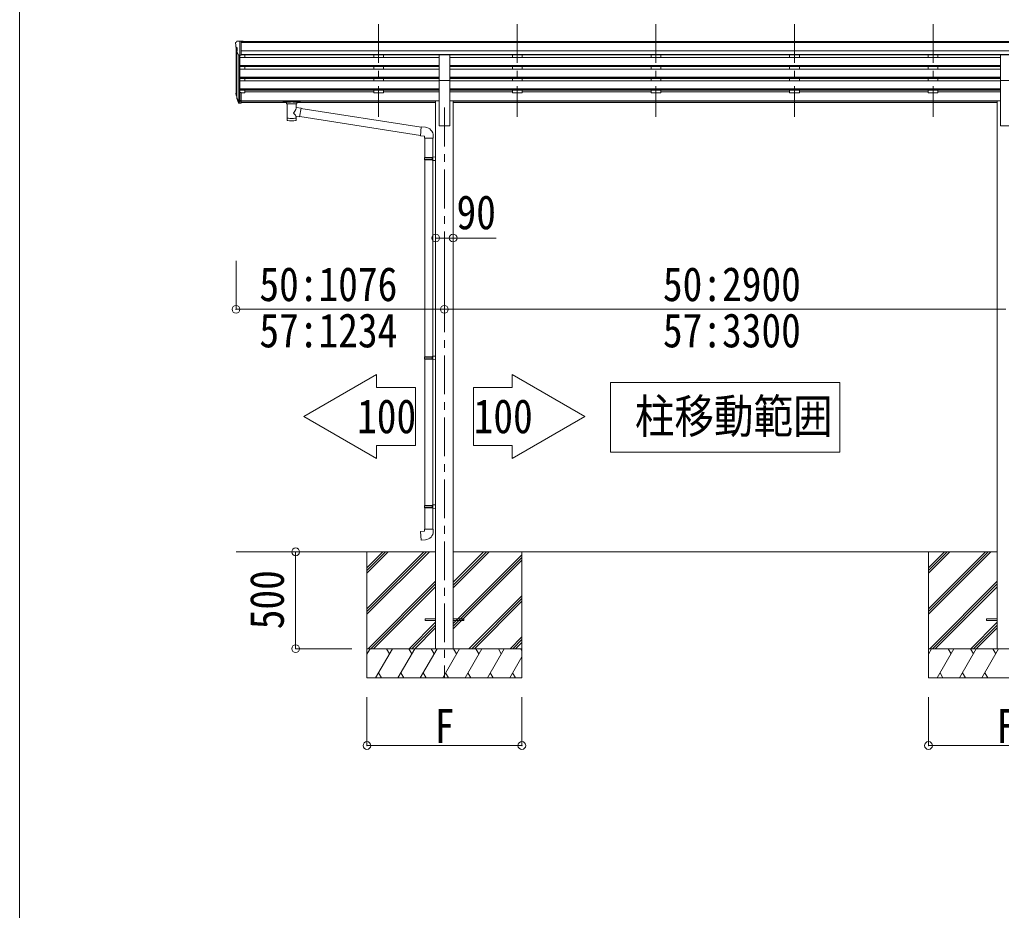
# Model space of a CAD drawing. Units: millimetres at full size, sheet at 1:40; details may follow other scales. Extents: x -29423 to 3259, y -7760 to 7760.
# Drawn here: x -19227 to -14157, y -3161 to 1438 of the extents above; entities that cross this region are included whole.
import ezdxf
from ezdxf.enums import TextEntityAlignment as Align

# ---------------------------------------------------------------- set-up
doc = ezdxf.new("R2010")
doc.units = ezdxf.units.MM
doc.header["$LTSCALE"] = 40
doc.header["$PDMODE"] = 32
doc.header["$PDSIZE"] = 40
doc.linetypes.add('CHAIN1', pattern=[8, 5, -1, 1, -1])
for name, color, linetype, lineweight in [('0-0_0', 7, 'Continuous', 9), ('0-1_本体', 5, 'CHAIN1', 9), ('0-3_ELV2', 4, 'Continuous', 9), ('0-6_OTH_LINE', 6, 'Continuous', 9), ('0-9_OUTLINE', 7, 'Continuous', 9), ('F-0_240', 7, 'Continuous', 9)]:
    doc.layers.add(name, color=color, linetype=linetype, lineweight=lineweight)
doc.styles.add('ＭＳ ゴシック', font='')
doc.styles.get('ＭＳ ゴシック').set_extended_font_data('MS Gothic')

msp = doc.modelspace()

# ---------------------------------------------------------------- linework, layer by layer
at = {"layer": '0-0_0'}
for p, q in [((-18109.22, -1309.72), (-17078.42, -1309.72)), ((-17433.22, -1603.9), (-17139.04, -1309.72)), ((-17433.22, -1618.04), (-17124.9, -1309.72)), ((-17433.22, -1632.18), (-17110.76, -1309.72)), ((-17433.22, -1420.05), (-17322.89, -1309.72)), ((-17433.22, -1405.91), (-17337.03, -1309.72)), ((-17433.22, -1391.77), (-17351.17, -1309.72)), ((-16988.02, -1309.72), (-14178.42, -1309.72)), ((-16988.02, -1495.35), (-16802.39, -1309.72)), ((-16988.02, -1481.21), (-16816.53, -1309.72)), ((-16988.02, -1467.07), (-16830.67, -1309.72)), ((-16633.22, -1309.72), (-16633.22, -1959.72)), ((-14533.22, -1603.9), (-14239.04, -1309.72)), ((-14533.22, -1618.04), (-14224.9, -1309.72)), ((-14533.22, -1632.18), (-14210.76, -1309.72)), ((-14533.22, -1420.05), (-14422.89, -1309.72)), ((-14533.22, -1405.91), (-14437.03, -1309.72)), ((-14533.22, -1391.77), (-14451.18, -1309.72)), ((-16988.02, -1679.2), (-16633.22, -1324.4)), ((-16988.02, -1693.34), (-16633.22, -1338.54)), ((-16985.76, -1705.22), (-16633.22, -1352.69)), ((-17426.91, -1809.72), (-17078.42, -1461.23)), ((-14526.91, -1809.72), (-14178.42, -1461.23)), ((-17412.77, -1809.72), (-17078.42, -1475.38)), ((-17398.63, -1809.72), (-17078.42, -1489.52)), ((-14512.77, -1809.72), (-14178.42, -1475.38)), ((-14498.63, -1809.72), (-14178.42, -1489.52)), ((-16906.41, -1809.72), (-16633.22, -1536.53)), ((-16892.27, -1809.72), (-16633.22, -1550.67)), ((-16878.13, -1809.72), (-16633.22, -1564.82)), ((-17214.78, -1809.72), (-17078.42, -1673.36)), ((-17200.64, -1809.72), (-17078.42, -1687.51)), ((-17186.5, -1809.72), (-17078.42, -1701.65)), ((-14314.78, -1809.72), (-14178.42, -1673.36)), ((-14300.64, -1809.72), (-14178.42, -1687.51)), ((-14286.5, -1809.72), (-14178.42, -1701.65)), ((-16694.28, -1809.72), (-16633.22, -1748.66)), ((-16680.14, -1809.72), (-16633.22, -1762.81)), ((-16633.22, -1809.72), (-17433.22, -1809.72)), ((-17433.22, -1837.22), (-17417.34, -1809.72)), ((-17388.48, -1959.72), (-17301.87, -1809.72)), ((-17316.87, -1835.7), (-17331.87, -1809.72)), ((-17273.01, -1959.72), (-17186.4, -1809.72)), ((-17201.4, -1835.7), (-17216.41, -1809.72)), ((-17157.54, -1959.72), (-17070.93, -1809.72)), ((-17085.93, -1835.7), (-17100.93, -1809.72)), ((-17042.07, -1959.72), (-16955.46, -1809.72)), ((-16970.46, -1835.7), (-16985.46, -1809.72)), ((-16926.6, -1959.72), (-16839.99, -1809.72)), ((-16854.99, -1835.7), (-16869.99, -1809.72)), ((-16811.13, -1959.72), (-16724.52, -1809.72)), ((-16754.52, -1809.72), (-16739.52, -1835.7)), ((-16666, -1809.72), (-16633.22, -1776.95)), ((-16639.05, -1809.72), (-16633.22, -1819.82)), ((-13733.22, -1809.72), (-14533.22, -1809.72)), ((-14533.22, -1837.22), (-14517.34, -1809.72)), ((-14488.48, -1959.72), (-14401.87, -1809.72)), ((-14416.87, -1835.7), (-14431.87, -1809.72)), ((-14373.01, -1959.72), (-14286.4, -1809.72)), ((-14301.4, -1835.7), (-14316.41, -1809.72)), ((-14257.54, -1959.72), (-14170.93, -1809.72)), ((-14185.93, -1835.7), (-14200.94, -1809.72)), ((-16695.66, -1959.72), (-16633.22, -1851.58)), ((-17373.48, -1933.74), (-17358.48, -1959.72)), ((-17258.01, -1933.74), (-17243.01, -1959.72)), ((-17142.54, -1933.74), (-17127.54, -1959.72)), ((-17027.07, -1933.74), (-17012.07, -1959.72)), ((-16911.6, -1933.74), (-16896.6, -1959.72)), ((-16796.13, -1933.74), (-16781.13, -1959.72)), ((-16680.66, -1933.74), (-16665.66, -1959.72)), ((-14473.48, -1933.74), (-14458.48, -1959.72)), ((-14358.01, -1933.74), (-14343.01, -1959.72)), ((-14242.54, -1933.74), (-14227.54, -1959.72))]:
    msp.add_line(p, q, dxfattribs=at)
for points in [[(-17433.22, -1309.72), (-17433.22, -1959.72), (-16633.22, -1959.72)], [(-14533.22, -1309.72), (-14533.22, -1959.72), (-13733.22, -1959.72)]]:
    msp.add_lwpolyline(points, dxfattribs=at)
at = {"layer": '0-1_本体'}
for p, q in [((-17373.22, 1414.68), (-17373.22, 937.16)), ((-16657.22, 1414.68), (-16657.22, 937.16)), ((-15941.22, 1414.68), (-15941.22, 937.16)), ((-15225.22, 1414.68), (-15225.22, 937.16)), ((-14509.22, 1414.68), (-14509.22, 937.16)), ((-17033.22, 983.84), (-17033.22, -1959.72))]:
    msp.add_line(p, q, dxfattribs=at)
at = {"layer": '0-3_ELV2'}
for p, q in [((-18104.31, 1326.59), (-18108.38, 1320.78)), ((-18101.22, 1327.16), (-18103.55, 1327.02)), ((-18101.22, 1327.16), (-18082.72, 1327.16)), ((-18089.22, 1254.17), (-18089.22, 1327.16)), ((-18082.72, 1327.16), (-18072.72, 1327.07)), ((-18082.72, 1255.17), (-18082.72, 1327.16)), ((-13093.72, 1325.56), (-18082.72, 1325.56)), ((-13093.72, 1320.34), (-18082.72, 1320.34)), ((-18072.72, 1325.56), (-18072.72, 1327.07)), ((-18111.22, 1317.79), (-18111.22, 1317.16)), ((-18109.22, 1296.58), (-18109.22, 1061.92)), ((-18108.69, 1295.97), (-18103.37, 1292.91)), ((-18096.85, 1255.99), (-18105.85, 1271.58)), ((-18104.25, 1268.81), (-18104.25, 1035.21)), ((-18103.22, 1292.65), (-18103.22, 1276.37)), ((-13083.72, 1276.81), (-18082.72, 1276.81)), ((-18095.22, 1254.65), (-18095.23, 1016.78)), ((-18089.22, 1254.17), (-18094.43, 1254.49)), ((-18082.72, 1255.17), (-18089.22, 1255.17)), ((-18089.22, 1254.17), (-18089.22, 1061.55)), ((-17060.72, 1243.2), (-18089.22, 1243.2)), ((-13083.72, 1258.95), (-18082.72, 1258.95)), ((-17060.72, 1255.71), (-18082.72, 1255.71)), ((-18064.22, 1255.71), (-18064.22, 1243.2)), ((-17398.22, 1255.71), (-17398.22, 1243.2)), ((-17348.22, 1255.71), (-17348.22, 1243.3)), ((-17060.72, 1124.73), (-17060.72, 1256.53)), ((-17060.72, 1256.53), (-17005.72, 1256.53)), ((-17005.72, 1124.73), (-17005.72, 1256.53)), ((-14160.72, 1255.71), (-17005.72, 1255.71)), ((-14160.72, 1243.2), (-17005.72, 1243.2)), ((-16682.22, 1255.71), (-16682.22, 1243.2)), ((-16632.22, 1255.71), (-16632.22, 1243.3)), ((-15966.22, 1255.71), (-15966.22, 1243.2)), ((-15916.22, 1255.71), (-15916.22, 1243.3)), ((-15250.22, 1255.71), (-15250.22, 1243.2)), ((-15200.22, 1255.71), (-15200.22, 1243.3)), ((-14534.22, 1255.71), (-14534.22, 1243.2)), ((-14484.22, 1255.71), (-14484.22, 1243.3)), ((-14160.72, 1124.73), (-14160.72, 1256.53)), ((-14160.72, 1256.53), (-14105.72, 1256.53)), ((-17060.72, 1201.32), (-18089.22, 1201.32)), ((-17060.72, 1199.82), (-18089.22, 1199.82)), ((-17060.72, 1195.51), (-18089.22, 1195.51)), ((-17060.72, 1182.65), (-18089.22, 1182.65)), ((-18064.22, 1195.51), (-18064.22, 1182.65)), ((-17398.22, 1195.51), (-17398.22, 1182.65)), ((-17348.22, 1195.51), (-17348.22, 1182.65)), ((-14160.72, 1201.32), (-17005.72, 1201.32)), ((-14160.72, 1199.82), (-17005.72, 1199.82)), ((-14160.72, 1195.51), (-17005.72, 1195.51)), ((-14160.72, 1182.65), (-17005.72, 1182.65)), ((-16682.22, 1195.51), (-16682.22, 1182.65)), ((-16632.22, 1195.51), (-16632.22, 1182.65)), ((-15966.22, 1195.51), (-15966.22, 1182.65)), ((-15916.22, 1195.51), (-15916.22, 1182.65)), ((-15250.22, 1195.51), (-15250.22, 1182.65)), ((-15200.22, 1195.51), (-15200.22, 1182.65)), ((-14534.22, 1195.51), (-14534.22, 1182.65)), ((-14484.22, 1195.51), (-14484.22, 1182.65)), ((-17060.72, 1140.77), (-18089.22, 1140.77)), ((-17060.72, 1139.28), (-18089.22, 1139.28)), ((-17060.72, 1134.96), (-18089.22, 1134.96)), ((-17060.72, 1122.1), (-18089.22, 1122.1)), ((-18064.22, 1134.96), (-18064.22, 1122.1)), ((-17398.22, 1134.96), (-17398.22, 1122.2)), ((-17348.22, 1134.96), (-17348.22, 1122.1)), ((-17060.72, 1124.73), (-17060.72, 890.28)), ((-17060.72, 1124.73), (-17005.72, 1124.73)), ((-14160.72, 1140.77), (-17005.72, 1140.77)), ((-14160.72, 1139.28), (-17005.72, 1139.28)), ((-14160.72, 1134.96), (-17005.72, 1134.96)), ((-17005.72, 1124.73), (-17005.72, 890.28)), ((-14160.72, 1122.1), (-17005.72, 1122.1)), ((-16682.22, 1134.96), (-16682.22, 1122.2)), ((-16632.22, 1134.96), (-16632.22, 1122.1)), ((-15966.22, 1134.96), (-15966.22, 1122.2)), ((-15916.22, 1134.96), (-15916.22, 1122.1)), ((-15250.22, 1134.96), (-15250.22, 1122.2)), ((-15200.22, 1134.96), (-15200.22, 1122.1)), ((-14534.22, 1134.96), (-14534.22, 1122.2)), ((-14484.22, 1134.96), (-14484.22, 1122.1)), ((-14160.72, 1124.73), (-14160.72, 890.28)), ((-14160.72, 1124.73), (-14105.72, 1124.73)), ((-17060.72, 1080.22), (-18089.22, 1080.22)), ((-17060.72, 1078.73), (-18089.22, 1078.73)), ((-17060.72, 1074.41), (-18089.22, 1074.41)), ((-18064.22, 1074.41), (-18064.22, 1060.92)), ((-18064.22, 1065.86), (-17398.22, 1065.86)), ((-17398.22, 1074.41), (-17398.22, 1060.92)), ((-17348.22, 1074.41), (-17348.22, 1060.92)), ((-17060.72, 1065.86), (-17348.22, 1065.86)), ((-14160.72, 1080.22), (-17005.72, 1080.22)), ((-14160.72, 1078.73), (-17005.72, 1078.73)), ((-14160.72, 1074.41), (-17005.72, 1074.41)), ((-16682.22, 1065.86), (-17005.72, 1065.86)), ((-16682.22, 1074.41), (-16682.22, 1060.92)), ((-16632.22, 1074.41), (-16632.22, 1060.92)), ((-15966.22, 1065.86), (-16632.22, 1065.86)), ((-15966.22, 1074.41), (-15966.22, 1060.92)), ((-15916.22, 1074.41), (-15916.22, 1060.92)), ((-15250.22, 1065.86), (-15916.22, 1065.86)), ((-15250.22, 1074.41), (-15250.22, 1060.92)), ((-15200.22, 1074.41), (-15200.22, 1060.92)), ((-14534.22, 1065.86), (-15200.22, 1065.86)), ((-14534.22, 1074.41), (-14534.22, 1060.92)), ((-14484.22, 1074.41), (-14484.22, 1060.92)), ((-14160.72, 1065.86), (-14484.22, 1065.86)), ((-18108.13, 1047.36), (-18104.25, 1039.42)), ((-18107.52, 1048.74), (-18104.25, 1041.68)), ((-18105.81, 1036.09), (-18105.47, 1031.68)), ((-18105.47, 1031.68), (-18096.67, 1008.14)), ((-18104.86, 1032.25), (-18096.67, 1016.07)), ((-18095.66, 1017.2), (-18103.41, 1032.61)), ((-18089.22, 1016.52), (-18094.36, 1016.52)), ((-18089.22, 1014.72), (-18094.07, 1014.72)), ((-18089.22, 1061.55), (-18089.22, 1006.78)), ((-18082.72, 1061.55), (-18089.22, 1061.55)), ((-18082.72, 1021.42), (-18089.22, 1021.42)), ((-18082.72, 1016.54), (-18089.22, 1016.54)), ((-18082.72, 1061.55), (-18082.72, 1007.52)), ((-18064.22, 1060.92), (-18082.72, 1060.92)), ((-17078.42, 1018.85), (-18082.72, 1018.85)), ((-17078.42, 1017.45), (-18082.72, 1017.45)), ((-17348.22, 1060.92), (-17398.22, 1060.92)), ((-17078.42, 1019.28), (-17060.72, 1019.28)), ((-17078.42, 1019.28), (-17078.42, -1809.72)), ((-16988.02, 1019.28), (-17005.72, 1019.28)), ((-16988.02, 1019.28), (-16988.02, -1809.72)), ((-14178.42, 1018.85), (-16988.02, 1018.85)), ((-14178.42, 1017.45), (-16988.02, 1017.45)), ((-16632.22, 1060.92), (-16682.22, 1060.92)), ((-15916.22, 1060.92), (-15966.22, 1060.92)), ((-15200.22, 1060.92), (-15250.22, 1060.92)), ((-14484.22, 1060.92), (-14534.22, 1060.92)), ((-14178.42, 1019.28), (-14160.72, 1019.28)), ((-14178.42, 1019.28), (-14178.42, -1809.72)), ((-18089.22, 1006.78), (-18094.07, 1006.78)), ((-18082.72, 1007.52), (-18089.22, 1007.52)), ((-17848.72, 1009.76), (-18082.72, 1009.76)), ((-17078.42, 1009.76), (-17794.72, 1009.76)), ((-14178.42, 1009.76), (-16988.02, 1009.76)), ((-17060.72, 890.28), (-17005.72, 890.28)), ((-14160.72, 890.28), (-14105.72, 890.28)), ((-17133.22, -1655.22), (-17133.22, -1664.22)), ((-17133.22, -1655.22), (-17078.42, -1655.22)), ((-17133.22, -1664.22), (-17078.42, -1664.22)), ((-16988.02, -1655.22), (-16933.22, -1655.22)), ((-16988.02, -1664.22), (-16933.22, -1664.22)), ((-16933.22, -1655.22), (-16933.22, -1664.22)), ((-14233.22, -1655.22), (-14233.22, -1664.22)), ((-14233.22, -1655.22), (-14178.42, -1655.22)), ((-14233.22, -1664.22), (-14178.42, -1664.22))]:
    msp.add_line(p, q, dxfattribs=at)
for centre, radius, start, end in [((-18108.22, 1317.79), 3, 93, 180), ((-18103.49, 1326.02), 1, 93.5, 145), ((-17909.22, 1317.16), 202, 180, 184.94904), ((-18104.32, 1300.35), 6.18, 185.7035, 224.99897), ((-18103.25, 1273.08), 3, 94.7167, 210), ((-18103.52, 1276.37), 0.3, 274.7167, 0), ((-18103.52, 1292.65), 0.3, 0, 60), ((-18094.25, 1257.49), 3, 210, 266.5), ((-18080.04, 1056.48), 29.53, 186.50806, 197.98144), ((-18078.64, 1058.24), 30.41, 187.1552, 198.19734)]:
    msp.add_arc(centre, radius, start, end, dxfattribs=at)
for centre, major_axis, ratio, start_param, end_param in [((-18020.57, 1056.05), (-89.06, 1.43), 0.57596, 6.1962358, 6.3678173), ((-18021.36, 1062.73), (87.93, 4.42), 0.541684, 3.0659337, 3.2228513), ((-18104.51, 1036.09), (1.3, 0), 0.90356, 1.3700892, 3.347195), ((-18018.59, 1052.28), (-89.07, 0), 0.90356, 0.2056023, 0.2515348), ((-18019.3, 1056.15), (-88.05, 0), 0.90356, 0.2662965, 0.3003836), ((-18094.07, 1017.43), (-3, 0), 0.90356, 0.5235988, 1.5707963), ((-18094.36, 1017.88), (-1.5, 0), 0.90356, 0.5235988, 1.5707963), ((-18094.07, 1009.49), (3, 0), 0.90356, 3.6651914, 4.712389)]:
    msp.add_ellipse(centre, major_axis=major_axis, ratio=ratio, start_param=start_param, end_param=end_param, dxfattribs=at)
at = {"layer": '0-6_OTH_LINE'}
for p, q in [((-17078.42, 310.73), (-16988.02, 310.73)), ((-18109.22, -57.22), (-18109.22, 192.78)), ((-17033.22, -57.22), (-17033.22, 192.78)), ((-17033.22, -57.22), (-18109.22, -57.22)), ((-14133.22, -57.22), (-17033.22, -57.22)), ((-17801.35, -1309.72), (-17511.2, -1309.72)), ((-17801.35, -1809.72), (-17801.35, -1309.72)), ((-17801.35, -1809.72), (-17511.2, -1809.72)), ((-17433.22, -2309.72), (-17433.22, -2059.74)), ((-16633.22, -2309.72), (-16633.22, -2059.74)), ((-14533.22, -2309.72), (-14533.22, -2059.74)), ((-14533.22, -2309.72), (-14533.22, -2059.74)), ((-17433.22, -2309.72), (-16633.22, -2309.72)), ((-14533.22, -2309.72), (-13733.22, -2309.72)), ((-14533.22, -2309.72), (-13733.22, -2309.72))]:
    msp.add_line(p, q, dxfattribs=at)
at = {"layer": '0-6_OTH_LINE', "lineweight": 18}
msp.add_line((-16988.02, 310.73), (-16766.07, 310.73), dxfattribs=at)
at = {"layer": '0-6_OTH_LINE', "color": 7}
for p, q in [((-17383.36, -394.23), (-17383.36, -461.43)), ((-16683.08, -394.23), (-16683.08, -461.43)), ((-16175.69, -795.23), (-16175.69, -435.23)), ((-16175.69, -435.23), (-14990.75, -435.23)), ((-14990.75, -435.23), (-14990.75, -795.23)), ((-17383.36, -761.03), (-17182.96, -761.03)), ((-17383.36, -761.03), (-17383.36, -828.23)), ((-16683.08, -761.03), (-16883.48, -761.03)), ((-16683.08, -761.03), (-16683.08, -828.23)), ((-14990.75, -795.23), (-16175.69, -795.23))]:
    msp.add_line(p, q, dxfattribs=at)
for points in [[(-17383.36, -828.23), (-17759.21, -611.23), (-17383.36, -394.23)], [(-16683.08, -828.23), (-16307.23, -611.23), (-16683.08, -394.23)], [(-17383.36, -461.43), (-17182.96, -461.43), (-17182.96, -761.03)], [(-16683.08, -461.43), (-16883.48, -461.43), (-16883.48, -761.03)]]:
    msp.add_lwpolyline(points, dxfattribs=at)
at = {"layer": '0-6_OTH_LINE'}
for p in [(-17078.42, 310.73), (-16988.02, 310.73), (-18109.22, -57.22), (-17033.22, -57.22), (-17801.35, -1309.72), (-17801.35, -1809.72), (-17433.22, -2309.72), (-16633.22, -2309.72), (-14533.22, -2309.72), (-14533.22, -2309.72)]:
    msp.add_point(p, dxfattribs=at)
at = {"layer": '0-9_OUTLINE'}
for p, q in [((-17865.22, 1016.68), (-17865.22, 1010.92)), ((-17863.22, 1017.34), (-17780.22, 1017.34)), ((-17863.22, 1015.16), (-17780.22, 1015.16)), ((-17778.22, 1016.68), (-17778.22, 1010.92)), ((-17863.22, 1010.26), (-17848.72, 1010.26)), ((-17848.72, 1004.61), (-17848.72, 1011.16)), ((-17844.62, 1003.69), (-17844.64, 918.25)), ((-17773.6, 981.04), (-17798.83, 984.95)), ((-17798.82, 984.94), (-17798.82, 1003.69)), ((-17794.72, 1004.61), (-17794.72, 1011.16)), ((-17794.72, 1010.26), (-17780.22, 1010.26)), ((-17773.6, 981.04), (-17780.63, 935.78)), ((-17152.61, 882.64), (-17773.92, 979.03)), ((-17798.8, 918.25), (-17798.83, 938.92)), ((-17798.83, 938.6), (-17780.63, 935.78)), ((-17156.28, 840.7), (-17780.36, 937.52)), ((-17131.61, 882.68), (-17152.45, 884.5)), ((-17136.53, 826.93), (-17090.53, 826.93)), ((-17134.42, 826.93), (-17134.42, 726.21)), ((-17092.42, 826.93), (-17092.42, 728.77)), ((-17090.53, 826.93), (-17090.53, 837.85)), ((-17136.42, 724.21), (-17135.42, 726.21)), ((-17136.42, 724.21), (-17092.42, 724.21)), ((-17136.42, 724.21), (-17136.42, 716.21)), ((-17136.42, 716.21), (-17092.42, 716.21)), ((-17136.42, 716.21), (-17135.42, 714.21)), ((-17135.42, 726.21), (-17092.42, 726.21)), ((-17135.42, 714.21), (-17092.42, 714.21)), ((-17134.42, 714.21), (-17134.42, -302.48)), ((-17096.9, 724.21), (-17097.33, 726.21)), ((-17094.42, 728.71), (-17078.42, 729.18)), ((-17094.42, 726.71), (-17094.42, 728.71)), ((-17094.42, 726.71), (-17092.42, 726.71)), ((-17094.42, 711.71), (-17094.42, 713.71)), ((-17094.42, 711.71), (-17078.42, 711.24)), ((-17092.42, 711.65), (-17092.42, -299.92)), ((-17078.42, 729.18), (-17078.42, 711.24)), ((-17136.42, -304.48), (-17135.42, -302.48)), ((-17135.42, -302.48), (-17092.42, -302.48)), ((-17096.9, -304.48), (-17097.33, -302.48)), ((-17094.42, -299.98), (-17078.42, -299.51)), ((-17094.42, -301.98), (-17094.42, -299.98)), ((-17094.42, -301.98), (-17092.42, -301.98)), ((-17078.42, -299.51), (-17078.42, -317.45)), ((-17136.42, -304.48), (-17092.42, -304.48)), ((-17136.42, -304.48), (-17136.42, -312.48)), ((-17136.42, -312.48), (-17092.42, -312.48)), ((-17136.42, -312.48), (-17135.42, -314.48)), ((-17135.42, -314.48), (-17092.42, -314.48)), ((-17134.42, -314.48), (-17134.42, -1070.16)), ((-17094.42, -316.98), (-17094.42, -314.98)), ((-17094.42, -316.98), (-17078.42, -317.45)), ((-17092.42, -317.04), (-17092.42, -1067.61)), ((-17136.42, -1072.16), (-17135.42, -1070.16)), ((-17136.42, -1072.16), (-17092.42, -1072.16)), ((-17136.42, -1072.16), (-17136.42, -1080.16)), ((-17136.42, -1080.16), (-17092.42, -1080.16)), ((-17136.42, -1080.16), (-17135.42, -1082.16)), ((-17135.42, -1070.16), (-17092.42, -1070.16)), ((-17135.42, -1082.16), (-17092.42, -1082.16)), ((-17134.42, -1082.16), (-17134.42, -1192.17)), ((-17096.9, -1072.16), (-17097.33, -1070.16)), ((-17094.42, -1067.66), (-17078.42, -1067.19)), ((-17094.42, -1069.66), (-17094.42, -1067.66)), ((-17094.42, -1069.66), (-17092.42, -1069.66)), ((-17094.42, -1084.66), (-17094.42, -1082.66)), ((-17094.42, -1084.66), (-17078.42, -1085.14)), ((-17092.42, -1084.72), (-17092.42, -1192.17)), ((-17078.42, -1067.19), (-17078.42, -1085.14)), ((-17136.42, -1192.17), (-17090.42, -1192.17)), ((-17136.42, -1202.17), (-17136.42, -1192.17)), ((-17090.42, -1192.17), (-17090.42, -1203.08))]:
    msp.add_line(p, q, dxfattribs=at)
for points in [[(-17865.22, 1016.68), (-17865.18, 1016.87), (-17865.1, 1017.01), (-17865, 1017.1), (-17864.9, 1017.16), (-17864.78, 1017.21), (-17864.49, 1017.27), (-17864, 1017.32), (-17863.46, 1017.34), (-17863.22, 1017.34)], [(-17780.22, 1017.34), (-17779.87, 1017.34), (-17779.34, 1017.31), (-17778.89, 1017.26), (-17778.59, 1017.18), (-17778.42, 1017.08), (-17778.3, 1016.95), (-17778.23, 1016.77), (-17778.22, 1016.68)], [(-17865.22, 1010.92), (-17865.18, 1010.72), (-17865.1, 1010.59), (-17865, 1010.49), (-17864.9, 1010.43), (-17864.78, 1010.39), (-17864.49, 1010.33), (-17864, 1010.28), (-17863.46, 1010.26), (-17863.22, 1010.26)], [(-17780.22, 1010.26), (-17779.87, 1010.26), (-17779.34, 1010.29), (-17778.89, 1010.34), (-17778.59, 1010.41), (-17778.42, 1010.51), (-17778.3, 1010.65), (-17778.23, 1010.83), (-17778.22, 1010.92)], [(-17152.45, 884.5), (-17156.46, 838.68), (-17136.53, 836.93), (-17136.53, 826.93)], [(-17096.9, 724.21), (-17096.9, 716.21), (-17097.33, 714.21)], [(-17094.42, 713.71), (-17092.42, 713.71), (-17092.42, 726.71)], [(-17094.42, -314.98), (-17092.42, -314.98), (-17092.42, -301.98)], [(-17096.9, -304.48), (-17096.9, -312.48), (-17097.33, -314.48)], [(-17096.9, -1072.16), (-17096.9, -1080.16), (-17097.33, -1082.16)], [(-17094.42, -1082.66), (-17092.42, -1082.66), (-17092.42, -1069.66)], [(-17131.5, -1247.91), (-17152.34, -1249.73), (-17156.35, -1203.91), (-17136.42, -1202.17)]]:
    msp.add_lwpolyline(points, dxfattribs=at)
for centre, start, end in [((-17135.53, 837.85), 0, 85), ((-17135.42, -1203.08), 275, 0)]:
    msp.add_arc(centre, 45, start, end, dxfattribs=at)
for centre, major_axis, ratio, start_param, end_param in [((-17863.22, 1014.94), (2, 0), 0.109601, 3.1415927, 4.712389), ((-17780.22, 1014.94), (2, 0), 0.109601, 4.712389, 6.2831853), ((-17821.72, 1004.69), (27.06, 0), 0.069685, 3.1415927, 6.2831853), ((-17821.72, 1011.16), (27, 0), 0.070066, 6.2831853, 9.424778), ((-17821.73, 958.41), (-22.81, -26.62), 0.234429, 1.6855472, 3.1268519), ((-17810.72, 1007.18), (16, 0), 0.361356, 6.2636979, 6.2831853), ((-17821.72, 918.25), (22.92, 0), 0.101955, 3.1415499, 6.2833984), ((-17821.72, 930.69), (22.91, 0), 0.122865, 3.1415927, 6.2831853), ((-17819.17, 961.06), (20.32, -22.25), 0.045535, 0.0389954, 1.3075346)]:
    msp.add_ellipse(centre, major_axis=major_axis, ratio=ratio, start_param=start_param, end_param=end_param, dxfattribs=at)
at = {"layer": 'F-0_240', "color": 5}
msp.add_line((-19226.65, 7760), (-19226.65, -7760), dxfattribs=at)

# ---------------------------------------------------------------- texts
at = {"layer": '0-6_OTH_LINE', "color": 7, "style": 'ＭＳ ゴシック', "width": 0.85}
for s, p in [('90', (-16970.54, 303.05)), ('50:1076', (-17988.61, -67.92)), ('50:2900', (-15904.79, -67.92)), ('57:1234', (-17988.61, -306.73)), ('57:3300', (-15904.79, -306.73)), ('柱移動範囲', (-16049.19, -749.99)), ('100', (-17484.18, -749.99)), ('100', (-16882.26, -749.99)), ('F', (-17083.22, -2349.72)), ('F', (-14183.22, -2349.72)), ('F', (-14183.22, -2349.72))]:
    msp.add_text(s, height=176, dxfattribs=at).set_placement(p, align=Align.BOTTOM_LEFT)
msp.add_text('500', height=176, rotation=90, dxfattribs=at).set_placement((-17809.35, -1709.72), align=Align.BOTTOM_LEFT)

doc.saveas('drawing.dxf')
